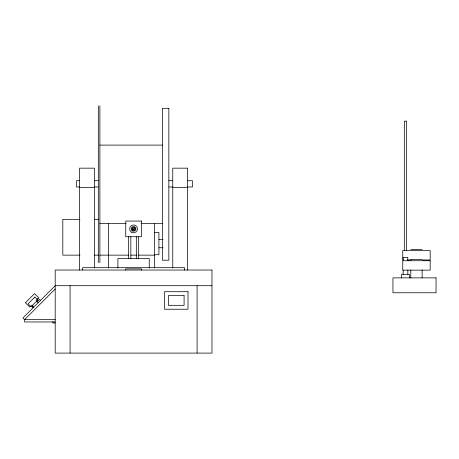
<?xml version="1.0" encoding="UTF-8"?>
<svg xmlns="http://www.w3.org/2000/svg" width="459" height="459" viewBox="0 0 459 459"><rect width="100%" height="100%" fill="white"/><g stroke="black" fill="none" stroke-linecap="round" stroke-linejoin="round"><path stroke-width="0.69" d="M36.978 299.429L37.908 298.493M30.948 305.86L29.737 307.071L25.411 302.739L34.545 293.605L38.872 297.931L36.749 300.054M32.956 305.78L31.969 306.761L33.054 307.846M36.886 301.85L39.342 299.394L40.421 300.473M55.189 289.032L24.614 319.607L24.614 321.96L55.189 321.96M99.884 145.101L162.354 145.101M79.51 180.703L76.51 180.703L76.51 186.974L79.51 186.974M94.531 180.703L98.106 180.703M168.906 180.703L172.481 180.703M187.501 180.703L192.505 180.703L192.505 186.974L187.501 186.974M94.531 186.974L98.106 186.974M168.906 186.974L172.481 186.974M79.51 187.37L94.399 187.37M172.762 187.37L187.651 187.37M79.986 219.339L62.808 219.339L62.808 255.147L79.986 255.147M94.307 219.339L98.605 219.339M99.884 223.424L126.15 223.424M141.056 223.424L162.354 223.424M154.442 232.461L158.917 232.461L158.917 254.722L154.442 254.722M158.917 239.437L162.985 239.437M158.917 247.745L162.985 247.745M410.794 249.495L422.125 249.495M94.307 255.147L98.605 255.147M100.033 255.147L128.669 255.147M130.815 255.147L136.547 255.147M138.693 255.147L154.442 255.147M410.776 259.346L422.142 259.346M403.318 259.949L402.75 259.949L402.75 250.545L430.169 250.545L430.169 259.949L422.326 259.949M407.202 259.949L411.264 259.949M211.972 285.71L55.189 285.71L22.95 317.944L24.614 319.607L55.189 319.607M55.189 322.947L52.871 322.947L52.871 321.541M36.192 300.679L38.206 302.688M31.746 305.126L33.754 307.14M422.125 269.984L422.142 277.873M410.794 269.984L410.776 277.873M409.399 277.873L409.399 274.304L401.579 274.304L401.579 277.873M407.839 270.127L407.839 274.304M407.787 260.649L407.787 257.333L403.191 257.333L403.191 260.649M406.663 250.677L406.663 121.153L404.316 121.153L404.316 250.677M403.14 270.127L403.14 274.304M197.083 285.71L197.083 353.097M187.651 270.035L187.651 168.166L172.762 168.166L172.762 267.895M184.512 270.035L184.512 267.683L82.649 267.683L82.649 270.035M154.442 223.636L154.442 267.907M149.25 268.01L149.25 258.555L117.906 258.555L117.906 268.01M141.418 270.035L141.418 268.859L125.743 268.859L125.743 270.035M138.664 236.735L138.664 258.555M136.329 236.735L136.329 258.555M130.832 236.735L130.832 258.555M128.491 236.735L128.491 258.555M108.622 223.636L108.622 267.907M99.884 105.903L99.884 262.623M98.318 105.903L98.318 262.623M94.399 267.895L94.399 168.166L79.51 168.166L79.51 270.035M70.078 285.71L70.078 353.097M34.838 297.059L28.097 303.801L31.046 306.75L37.781 300.008L34.838 297.059M168.843 108.318L162.354 108.318L162.354 260.207L168.843 260.207L168.843 108.318M141.418 221.06L125.743 221.06L125.743 236.735L141.418 236.735L141.418 221.06M430.175 260.735L402.75 260.735L402.75 270.139L430.175 270.139L430.175 260.735M211.972 270.035L55.189 270.035L55.189 353.097L211.972 353.097L211.972 270.035M436.05 277.873L392.95 277.873L392.95 292.762L436.05 292.762L436.05 277.873M188.006 291.706L164.477 291.706L164.477 309.24L188.006 309.24L188.006 291.706M184.088 295.625L168.396 295.625L168.396 305.321L184.088 305.321L184.088 295.625M131.349 232.116A3.919 3.919 0 0 0 137.482 229.219A3.919 3.919 0 0 0 131.905 225.352A3.919 3.919 0 0 0 131.349 232.116M132.089 230.711A2.352 2.352 0 0 0 135.898 229.282A2.352 2.352 0 0 0 132.754 226.694A2.352 2.352 0 0 0 132.089 230.711M132.8 230.217A1.566 1.566 0 0 0 135.153 228.857A1.566 1.566 0 0 0 132.8 227.503A1.566 1.566 0 0 0 132.8 230.217M133.19 229.575A0.786 0.786 0 0 0 134.361 228.898A0.786 0.786 0 0 0 133.19 228.221A0.786 0.786 0 0 0 133.19 229.575"/></g></svg>
